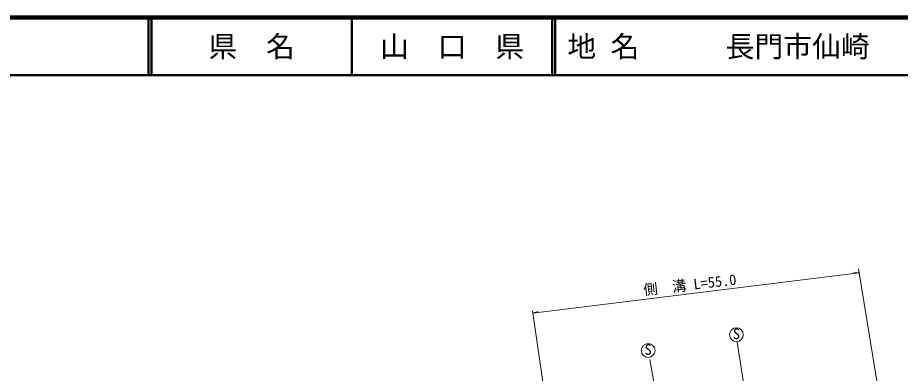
# Model space of a CAD drawing. Units: millimetres, scale not verified. Extents: x 40000 to 680000, y 20000 to 380000.
# Drawn here: x 275024 to 428150, y 318312 to 380000 of the extents above; entities that cross this region are included whole.
import ezdxf
from ezdxf.enums import TextEntityAlignment as Align

# ---------------------------------------------------------------- set-up
doc = ezdxf.new("R2010")
doc.units = ezdxf.units.MM
doc.header["$LTSCALE"] = 1000
for name, color, linetype, lineweight in [('M-STR-HTXT', 7, 'Continuous', 13), ('M-TTL', 2, 'Continuous', 140), ('M-TTL-LINE', 7, 'Continuous', 50), ('M-TTL-TXT', 7, 'Continuous', 13), ('M-WORK', 1, 'Continuous', 13)]:
    doc.layers.add(name, color=color, linetype=linetype, lineweight=lineweight)
doc.styles.add('ＭＳ ゴシック', font='')
doc.styles.get('ＭＳ ゴシック').set_extended_font_data('MS Gothic')

msp = doc.modelspace()

# ---------------------------------------------------------------- linework, layer by layer
at = {"layer": 'M-STR-HTXT'}
for p, q in [((420991, 335771), (420009, 335831)), ((420881, 336442), (425428, 308618)), ((364319, 329154), (368596, 300504))]:
    msp.add_line(p, q, dxfattribs=at)
msp.add_lwpolyline([(420991, 335771), (364384, 328724), (365319, 329026)], dxfattribs=at)
at = {"layer": 'M-TTL'}
msp.add_line((680000, 380000), (40000, 380000), dxfattribs=at)
at = {"layer": 'M-TTL-LINE'}
for p, q in [((297750, 380000), (297750, 370000)), ((298250, 380000), (298250, 370000)), ((333000, 380000), (333000, 370000)), ((367750, 380000), (367750, 370000)), ((368250, 380000), (368250, 370000)), ((40000, 370000), (680000, 370000))]:
    msp.add_line(p, q, dxfattribs=at)
at = {"layer": 'M-WORK'}
for p, q in [((399851, 323712), (402418, 307028)), ((384694, 320704), (387581, 304843))]:
    msp.add_line(p, q, dxfattribs=at)
for centre in [(399706, 325014), (384389, 322284)]:
    msp.add_circle(centre, 1200, dxfattribs=at)

# ---------------------------------------------------------------- texts
at = {"layer": 'M-STR-HTXT', "style": 'ＭＳ ゴシック'}
msp.add_text('側\u3000溝 L=55.0', height=1833, rotation=6.571, dxfattribs=at).set_placement((391797, 332228), align=Align.BOTTOM_CENTER)
at = {"layer": 'M-TTL-TXT', "style": 'ＭＳ ゴシック'}
for s, p in [('県\u3000名', (315625, 375000)), ('山\u3000口\u3000県', (350375, 375000))]:
    msp.add_text(s, height=3666, dxfattribs=at).set_placement(p, align=Align.MIDDLE_CENTER)
msp.add_text('地 名      長門市仙崎', height=3666, dxfattribs=at).set_placement((370380, 375000), align=Align.MIDDLE_LEFT)
at = {"layer": 'M-WORK', "style": 'ＭＳ ゴシック'}
for p in [(399715, 323712), (384398, 320982)]:
    msp.add_text('S', height=1833, dxfattribs=at).set_placement(p, align=Align.BOTTOM_CENTER)

doc.saveas('drawing.dxf')
